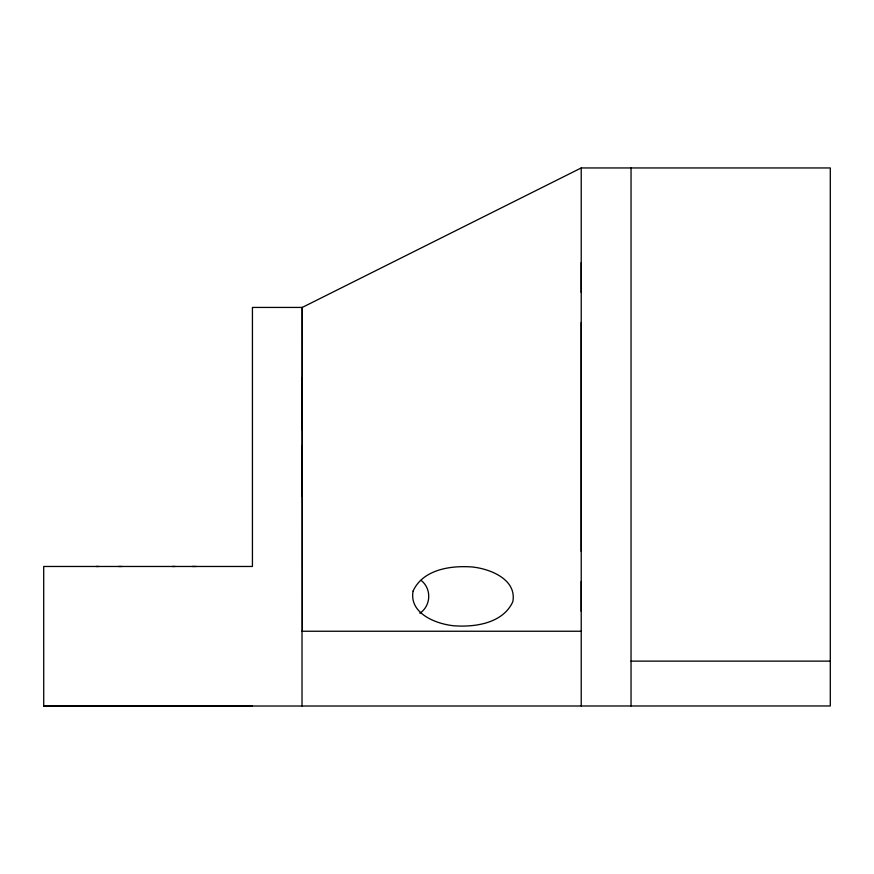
<?xml version="1.0" encoding="UTF-8"?>
<svg xmlns="http://www.w3.org/2000/svg" width="874" height="874" viewBox="0 0 874 874"><rect width="100%" height="100%" fill="white"/><g stroke="black" fill="none" stroke-linecap="round" stroke-linejoin="round"><path stroke-width="1.31" d="M302.251 445.467L302.175 496.312L302.131 472.768M581.221 705.963L581.221 167.95L830.3 167.95L830.3 705.963L43.722 706.05L43.7 566.472L252.433 566.472L252.433 307.429L302.251 307.429L581.221 167.95M302.175 389.094L302.196 377.601L302.251 429.866M419.815 613.253C431.101 605.835 431.843 588.584 421.028 580.347M581.21 631.246L302.011 631.246L302.022 705.974M631.039 661.126L830.3 661.126M43.722 706.05L252.444 706.05M118.482 566.483L122.076 566.483M172.145 566.472L175.237 566.472M192.367 566.472L196.169 566.472M96.085 566.483L98.893 566.483M192.356 706.05L196.169 706.05M118.471 706.05L122.065 706.05M172.134 706.05L175.226 706.05M96.074 706.05L98.882 706.05M631.039 167.95L631.039 705.963M581.221 262.593L581.221 292.484M581.221 322.517L581.221 551.396M581.221 581.418L581.221 611.308M302.175 307.429L302.273 631.29L302.251 307.429M413.107 591.01C408.879 613.384 435.897 623.992 453.879 625.773C475.15 627.357 502.9 623.348 512.819 601.727C517.047 579.353 490.03 568.745 472.047 566.964C450.776 565.38 423.027 569.378 413.107 591.01"/></g></svg>
